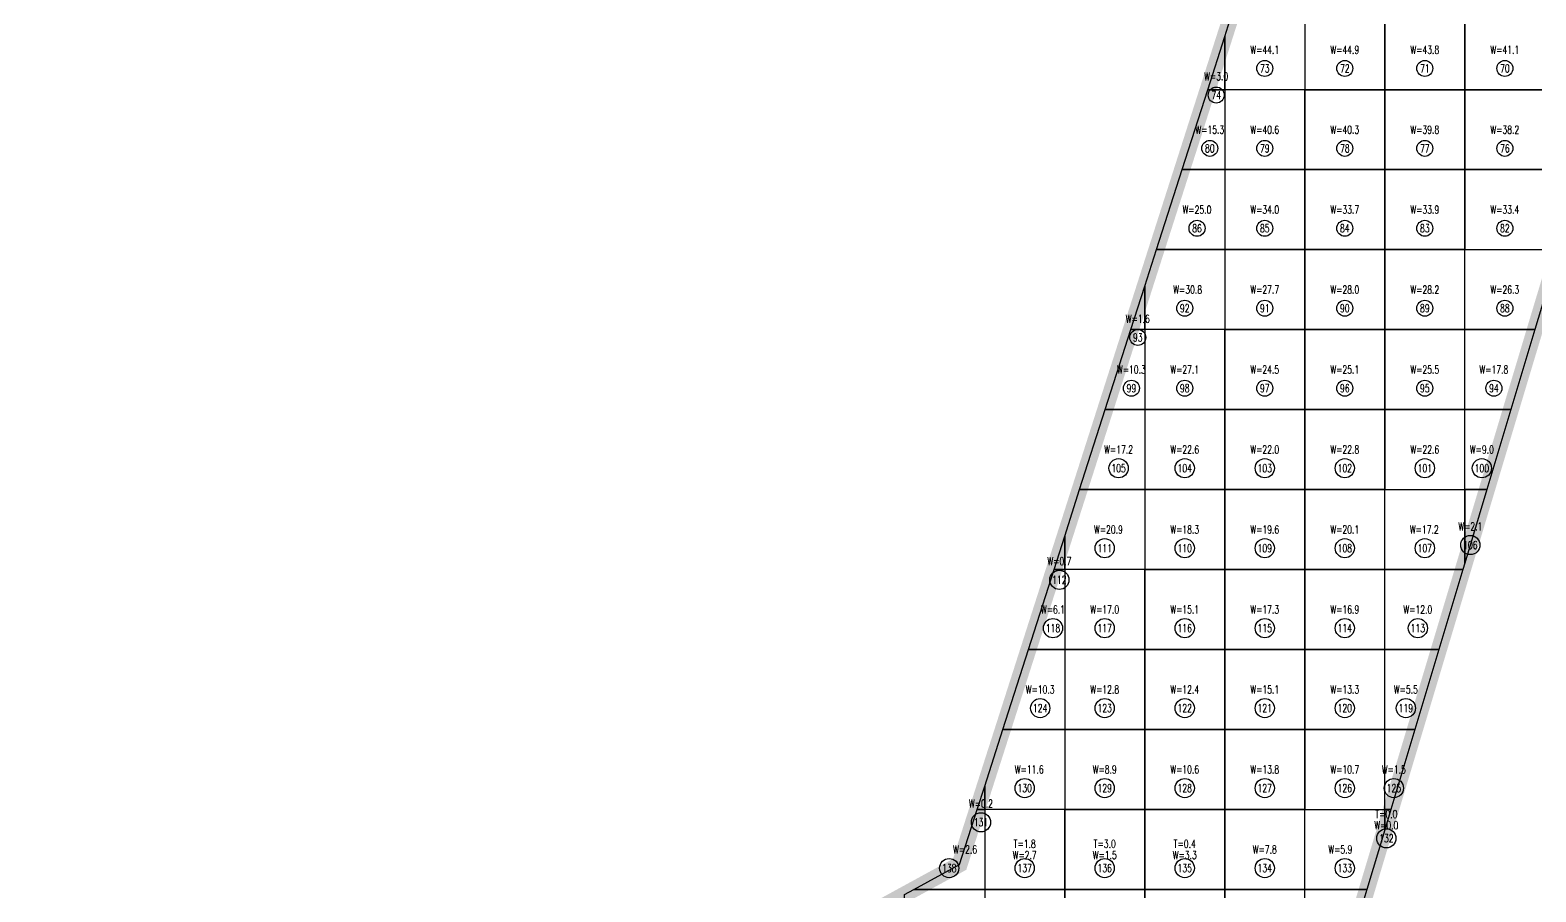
# Model space of a CAD drawing. Extents: x 4283 to 40403, y 1134 to 1764.
# Drawn here: x 9028 to 9083.4, y 1606.5 to 1638.2 of the extents above; entities that cross this region are included whole.
import ezdxf
from ezdxf.enums import TextEntityAlignment as Align

# ---------------------------------------------------------------- set-up
doc = ezdxf.new("R2010")
doc.units = 0
for name, color, linetype in [('tdz_9-1方格网', 2, 'Continuous'), ('tdz_9-1方格网计算', 7, 'Continuous'), ('tdz_格田', 6, 'Continuous')]:
    doc.layers.add(name, color=color, linetype=linetype)
doc.styles.add('GLandNum', font='txt_____.ttf', dxfattribs={"width": 0.7, "height": 0.5})

msp = doc.modelspace()

# ---------------------------------------------------------------- linework, layer by layer
at = {"layer": 'tdz_9-1方格网', "linetype": 'Continuous'}
for points in [[(9072.255, 1638.967, 1998.34), (9074.883, 1638.967, 1998.292), (9074.883, 1636.026, 1998.241), (9071.942, 1636.026, 1998.292), (9071.942, 1637.987, 1998.329)], [(9074.883, 1638.967, 1998.292), (9074.883, 1636.026, 1998.241), (9077.824, 1636.026, 1998.132), (9077.824, 1638.967, 1998.238)], [(9077.824, 1638.967, 1998.238), (9077.824, 1636.026, 1998.132), (9080.765, 1636.026, 1998.015), (9080.765, 1638.967, 1998.072)], [(9080.765, 1638.967, 1998.072), (9080.765, 1636.026, 1998.015), (9083.707, 1636.026, 1997.864), (9083.707, 1638.967, 1997.921)], [(9071.942, 1637.987, 1998.329), (9071.942, 1636.026, 1998.292), (9071.314, 1636.026, 1998.306)], [(9071.314, 1636.026, 1998.306), (9071.942, 1636.026, 1998.292), (9071.942, 1633.085, 1998.242), (9070.373, 1633.085, 1998.273)], [(9071.942, 1636.026, 1998.292), (9071.942, 1633.085, 1998.242), (9074.883, 1633.085, 1998.099), (9074.883, 1636.026, 1998.241)], [(9074.883, 1636.026, 1998.241), (9074.883, 1633.085, 1998.099), (9077.824, 1633.085, 1998.029), (9077.824, 1636.026, 1998.132)], [(9077.824, 1636.026, 1998.132), (9077.824, 1633.085, 1998.029), (9080.765, 1633.085, 1997.941), (9080.765, 1636.026, 1998.015)], [(9080.765, 1636.026, 1998.015), (9080.765, 1633.085, 1997.941), (9083.707, 1633.085, 1997.806), (9083.707, 1636.026, 1997.864)], [(9070.373, 1633.085, 1998.273), (9071.942, 1633.085, 1998.242), (9071.942, 1630.143, 1998.009), (9069.432, 1630.143, 1998.239)], [(9071.942, 1633.085, 1998.242), (9071.942, 1630.143, 1998.009), (9074.883, 1630.143, 1997.929), (9074.883, 1633.085, 1998.099)], [(9074.883, 1633.085, 1998.099), (9074.883, 1630.143, 1997.929), (9077.824, 1630.143, 1997.852), (9077.824, 1633.085, 1998.029)], [(9077.824, 1633.085, 1998.029), (9077.824, 1630.143, 1997.852), (9080.765, 1630.143, 1997.775), (9080.765, 1633.085, 1997.941)], [(9080.765, 1633.085, 1997.941), (9080.765, 1630.143, 1997.775), (9083.707, 1630.143, 1997.686), (9083.707, 1633.085, 1997.806)], [(9069.432, 1630.143, 1998.239), (9071.942, 1630.143, 1998.009), (9071.942, 1627.202, 1997.923), (9069.001, 1627.202, 1998.182), (9069.001, 1628.795, 1998.225)], [(9071.942, 1630.143, 1998.009), (9071.942, 1627.202, 1997.923), (9074.883, 1627.202, 1997.855), (9074.883, 1630.143, 1997.929)], [(9074.883, 1630.143, 1997.929), (9074.883, 1627.202, 1997.855), (9077.824, 1627.202, 1997.771), (9077.824, 1630.143, 1997.852)], [(9077.824, 1630.143, 1997.852), (9077.824, 1627.202, 1997.771), (9080.765, 1627.202, 1997.686), (9080.765, 1630.143, 1997.775)], [(9083.341, 1627.202, 1997.578), (9080.765, 1627.202, 1997.686), (9080.765, 1630.143, 1997.775), (9083.707, 1630.143, 1997.686), (9083.707, 1628.421, 1997.6)], [(9069.001, 1628.795, 1998.225), (9069.001, 1627.202, 1998.182), (9068.491, 1627.202, 1998.202)], [(9068.491, 1627.202, 1998.202), (9069.001, 1627.202, 1998.182), (9069.001, 1624.261, 1998.055), (9067.55, 1624.261, 1998.161)], [(9069.001, 1627.202, 1998.182), (9069.001, 1624.261, 1998.055), (9071.942, 1624.261, 1997.869), (9071.942, 1627.202, 1997.923)], [(9071.942, 1627.202, 1997.923), (9071.942, 1624.261, 1997.869), (9074.883, 1624.261, 1997.802), (9074.883, 1627.202, 1997.855)], [(9074.883, 1627.202, 1997.855), (9074.883, 1624.261, 1997.802), (9077.824, 1624.261, 1997.739), (9077.824, 1627.202, 1997.771)], [(9077.824, 1627.202, 1997.771), (9077.824, 1624.261, 1997.739), (9080.765, 1624.261, 1997.665), (9080.765, 1627.202, 1997.686)], [(9080.765, 1627.202, 1997.686), (9083.341, 1627.202, 1997.578), (9082.459, 1624.261, 1997.523), (9080.765, 1624.261, 1997.665)], [(9067.55, 1624.261, 1998.161), (9069.001, 1624.261, 1998.055), (9069.001, 1621.32, 1997.902), (9066.609, 1621.32, 1998.119)], [(9069.001, 1624.261, 1998.055), (9069.001, 1621.32, 1997.902), (9071.942, 1621.32, 1997.815), (9071.942, 1624.261, 1997.869)], [(9071.942, 1624.261, 1997.869), (9071.942, 1621.32, 1997.815), (9074.883, 1621.32, 1997.756), (9074.883, 1624.261, 1997.802)], [(9074.883, 1624.261, 1997.802), (9074.883, 1621.32, 1997.756), (9077.824, 1621.32, 1997.685), (9077.824, 1624.261, 1997.739)], [(9077.824, 1624.261, 1997.739), (9077.824, 1621.32, 1997.685), (9080.765, 1621.32, 1997.53), (9080.765, 1624.261, 1997.665)], [(9080.765, 1624.261, 1997.665), (9082.459, 1624.261, 1997.523), (9081.578, 1621.32, 1997.469), (9080.765, 1621.32, 1997.53)], [(9066.609, 1621.32, 1998.119), (9069.001, 1621.32, 1997.902), (9069.001, 1618.379, 1997.788), (9066.06, 1618.379, 1998.056), (9066.06, 1619.603, 1998.095)], [(9069.001, 1621.32, 1997.902), (9069.001, 1618.379, 1997.788), (9071.942, 1618.379, 1997.761), (9071.942, 1621.32, 1997.815)], [(9071.942, 1621.32, 1997.815), (9071.942, 1618.379, 1997.761), (9074.883, 1618.379, 1997.716), (9074.883, 1621.32, 1997.756)], [(9074.883, 1621.32, 1997.756), (9074.883, 1618.379, 1997.716), (9077.824, 1618.379, 1997.592), (9077.824, 1621.32, 1997.685)], [(9080.696, 1618.379, 1997.415), (9077.824, 1618.379, 1997.592), (9077.824, 1621.32, 1997.685), (9080.765, 1621.32, 1997.53), (9080.765, 1618.611, 1997.419)], [(9080.765, 1621.32, 1997.53), (9081.578, 1621.32, 1997.469), (9080.765, 1618.611, 1997.419)], [(9066.06, 1619.603, 1998.095), (9066.06, 1618.379, 1998.056), (9065.668, 1618.379, 1998.078)], [(9065.668, 1618.379, 1998.078), (9066.06, 1618.379, 1998.056), (9066.06, 1615.438, 1997.93), (9064.727, 1615.438, 1998.036)], [(9066.06, 1618.379, 1998.056), (9066.06, 1615.438, 1997.93), (9069.001, 1615.438, 1997.734), (9069.001, 1618.379, 1997.788)], [(9069.001, 1618.379, 1997.788), (9069.001, 1615.438, 1997.734), (9071.942, 1615.438, 1997.706), (9071.942, 1618.379, 1997.761)], [(9071.942, 1618.379, 1997.761), (9071.942, 1615.438, 1997.706), (9074.883, 1615.438, 1997.675), (9074.883, 1618.379, 1997.716)], [(9074.883, 1618.379, 1997.716), (9074.883, 1615.438, 1997.675), (9077.824, 1615.438, 1997.501), (9077.824, 1618.379, 1997.592)], [(9077.824, 1618.379, 1997.592), (9080.696, 1618.379, 1997.415), (9079.814, 1615.438, 1997.376), (9077.824, 1615.438, 1997.501)], [(9064.727, 1615.438, 1998.036), (9066.06, 1615.438, 1997.93), (9066.06, 1612.496, 1997.803), (9063.786, 1612.496, 1997.994)], [(9066.06, 1615.438, 1997.93), (9066.06, 1612.496, 1997.803), (9069.001, 1612.496, 1997.68), (9069.001, 1615.438, 1997.734)], [(9069.001, 1615.438, 1997.734), (9069.001, 1612.496, 1997.68), (9071.942, 1612.496, 1997.652), (9071.942, 1615.438, 1997.706)], [(9071.942, 1615.438, 1997.706), (9071.942, 1612.496, 1997.652), (9074.883, 1612.496, 1997.647), (9074.883, 1615.438, 1997.675)], [(9074.883, 1615.438, 1997.675), (9074.883, 1612.496, 1997.647), (9077.824, 1612.496, 1997.355), (9077.824, 1615.438, 1997.501)], [(9077.824, 1615.438, 1997.501), (9079.814, 1615.438, 1997.376), (9078.932, 1612.496, 1997.345), (9077.824, 1612.496, 1997.355)], [(9063.786, 1612.496, 1997.994), (9066.06, 1612.496, 1997.803), (9066.06, 1609.555, 1997.676), (9063.118, 1609.555, 1997.931), (9063.118, 1610.411, 1997.965)], [(9066.06, 1612.496, 1997.803), (9066.06, 1609.555, 1997.676), (9069.001, 1609.555, 1997.647), (9069.001, 1612.496, 1997.68)], [(9069.001, 1612.496, 1997.68), (9069.001, 1609.555, 1997.647), (9071.942, 1609.555, 1997.647), (9071.942, 1612.496, 1997.652)], [(9071.942, 1612.496, 1997.652), (9071.942, 1609.555, 1997.647), (9074.883, 1609.555, 1997.647), (9074.883, 1612.496, 1997.647)], [(9074.883, 1612.496, 1997.647), (9074.883, 1609.555, 1997.647), (9077.824, 1609.555, 1997.312), (9077.824, 1612.496, 1997.355)], [(9077.824, 1612.496, 1997.355), (9078.932, 1612.496, 1997.345), (9078.05, 1609.555, 1997.313), (9077.824, 1609.555, 1997.312)], [(9063.118, 1610.411, 1997.965), (9063.118, 1609.555, 1997.931), (9062.844, 1609.555, 1997.952)], [(9062.844, 1609.555, 1997.952), (9063.118, 1609.555, 1997.931), (9063.118, 1606.614, 1997.572), (9060.513, 1606.614, 1997.965), (9062.198, 1607.536, 1997.924)], [(9063.118, 1609.555, 1997.931), (9063.118, 1606.614, 1997.572), (9066.06, 1606.614, 1997.214), (9066.06, 1609.555, 1997.676)], [(9066.06, 1609.555, 1997.676), (9066.06, 1606.614, 1997.214), (9069.001, 1606.614, 1997.305), (9069.001, 1609.555, 1997.647)], [(9069.001, 1609.555, 1997.647), (9069.001, 1606.614, 1997.305), (9071.942, 1606.614, 1997.397), (9071.942, 1609.555, 1997.647)], [(9071.942, 1609.555, 1997.647), (9071.942, 1606.614, 1997.397), (9074.883, 1606.614, 1997.369), (9074.883, 1609.555, 1997.647)], [(9077.168, 1606.614, 1997.281), (9074.883, 1606.614, 1997.369), (9074.883, 1609.555, 1997.647), (9077.824, 1609.555, 1997.312), (9077.824, 1608.802, 1997.305)], [(9077.824, 1609.555, 1997.312), (9078.05, 1609.555, 1997.313), (9077.824, 1608.802, 1997.305)], [(9060.513, 1606.614, 1997.965), (9063.118, 1606.614, 1997.572), (9063.118, 1603.673, 1997.265), (9060.177, 1603.673, 1997.62), (9060.177, 1606.43, 1997.973)], [(9063.118, 1606.614, 1997.572), (9063.118, 1603.673, 1997.265), (9066.06, 1603.673, 1997.144), (9066.06, 1606.614, 1997.214)], [(9066.06, 1606.614, 1997.214), (9066.06, 1603.673, 1997.144), (9069.001, 1603.673, 1997.175), (9069.001, 1606.614, 1997.305)], [(9069.001, 1606.614, 1997.305), (9069.001, 1603.673, 1997.175), (9071.942, 1603.673, 1997.207), (9071.942, 1606.614, 1997.397)], [(9071.942, 1606.614, 1997.397), (9071.942, 1603.673, 1997.207), (9074.883, 1603.673, 1997.239), (9074.883, 1606.614, 1997.369)], [(9074.883, 1606.614, 1997.369), (9077.168, 1606.614, 1997.281), (9076.286, 1603.673, 1997.249), (9074.883, 1603.673, 1997.239)]]:
    msp.add_polyline3d(points, close=True, dxfattribs=at)
at = {"layer": 'tdz_9-1方格网计算', "color": 7, "linetype": 'Continuous'}
for centre, radius in [((9073.412, 1636.81), 0.294), ((9076.354, 1636.81), 0.294), ((9079.295, 1636.81), 0.294), ((9082.236, 1636.81), 0.294), ((9071.628, 1635.83), 0.294), ((9071.393, 1633.869), 0.294), ((9073.412, 1633.869), 0.294), ((9076.354, 1633.869), 0.294), ((9079.295, 1633.869), 0.294), ((9082.236, 1633.869), 0.294), ((9070.922, 1630.928), 0.294), ((9073.412, 1630.928), 0.294), ((9076.354, 1630.928), 0.294), ((9079.295, 1630.928), 0.294), ((9082.236, 1630.928), 0.294), ((9070.471, 1627.987), 0.294), ((9073.412, 1627.987), 0.294), ((9076.354, 1627.987), 0.294), ((9079.295, 1627.987), 0.294), ((9082.236, 1627.987), 0.294), ((9068.746, 1626.914), 0.294), ((9068.511, 1625.045), 0.294), ((9070.471, 1625.045), 0.294), ((9073.412, 1625.045), 0.294), ((9076.354, 1625.045), 0.294), ((9079.295, 1625.045), 0.294), ((9081.833, 1625.045), 0.294), ((9068.04, 1622.104), 0.353), ((9070.471, 1622.104), 0.353), ((9073.412, 1622.104), 0.353), ((9076.354, 1622.104), 0.353), ((9079.295, 1622.104), 0.353), ((9081.392, 1622.104), 0.353), ((9067.53, 1619.163), 0.353), ((9070.471, 1619.163), 0.353), ((9073.412, 1619.163), 0.353), ((9076.354, 1619.163), 0.353), ((9079.295, 1619.163), 0.353), ((9080.968, 1619.279), 0.353), ((9065.864, 1617.999), 0.353), ((9065.628, 1616.222), 0.353), ((9067.53, 1616.222), 0.353), ((9070.471, 1616.222), 0.353), ((9073.412, 1616.222), 0.353), ((9076.354, 1616.222), 0.353), ((9079.039, 1616.222), 0.353), ((9065.158, 1613.281), 0.353), ((9067.53, 1613.281), 0.353), ((9070.471, 1613.281), 0.353), ((9073.412, 1613.281), 0.353), ((9076.354, 1613.281), 0.353), ((9078.599, 1613.281), 0.353), ((9064.589, 1610.34), 0.353), ((9067.53, 1610.34), 0.353), ((9070.471, 1610.34), 0.353), ((9073.412, 1610.34), 0.353), ((9076.354, 1610.34), 0.353), ((9078.158, 1610.34), 0.353), ((9062.981, 1609.083), 0.353), ((9077.881, 1608.493), 0.353), ((9061.816, 1607.398), 0.353), ((9064.589, 1607.398), 0.353), ((9067.53, 1607.398), 0.353), ((9070.471, 1607.398), 0.353), ((9073.412, 1607.398), 0.353), ((9076.354, 1607.398), 0.353)]:
    msp.add_circle(centre, radius, dxfattribs=at)
at = {"layer": 'tdz_格田', "linetype": 'Continuous', "lineweight": 60, "const_width": 0.588}
msp.add_lwpolyline([(9001.354, 1574.261), (9062.198, 1607.536), (9073.846, 1643.939), (9085.323, 1673.924), (9095.566, 1667.974), (9068.534, 1577.818), (9001.354, 1574.261)], close=True, dxfattribs=at)

# ---------------------------------------------------------------- texts
at = {"layer": 'tdz_9-1方格网计算', "color": 173, "linetype": 'Continuous', "style": 'GLandNum', "width": 0.7}
for s, p in [('W=44.1', (9073.412, 1637.496)), ('W=44.9', (9076.354, 1637.496)), ('W=43.8', (9079.295, 1637.496)), ('W=41.1', (9082.236, 1637.496)), ('W=3.0', (9071.628, 1636.516)), ('W=15.3', (9071.393, 1634.555)), ('W=40.6', (9073.412, 1634.555)), ('W=40.3', (9076.354, 1634.555)), ('W=39.8', (9079.295, 1634.555)), ('W=38.2', (9082.236, 1634.555)), ('W=25.0', (9070.922, 1631.614)), ('W=34.0', (9073.412, 1631.614)), ('W=33.7', (9076.354, 1631.614)), ('W=33.9', (9079.295, 1631.614)), ('W=33.4', (9082.236, 1631.614)), ('W=30.8', (9070.579, 1628.673)), ('W=27.7', (9073.412, 1628.673)), ('W=28.0', (9076.354, 1628.673)), ('W=28.2', (9079.295, 1628.673)), ('W=26.3', (9082.236, 1628.673)), ('W=1.6', (9068.746, 1627.601)), ('W=10.3', (9068.511, 1625.732)), ('W=27.1', (9070.471, 1625.732)), ('W=24.5', (9073.412, 1625.732)), ('W=25.1', (9076.354, 1625.732)), ('W=25.5', (9079.295, 1625.732)), ('W=17.8', (9081.833, 1625.732)), ('W=17.2', (9068.04, 1622.791)), ('W=22.6', (9070.471, 1622.791)), ('W=22.0', (9073.412, 1622.791)), ('W=22.8', (9076.354, 1622.791)), ('W=22.6', (9079.295, 1622.791)), ('W=9.0', (9081.392, 1622.791)), ('W=20.9', (9067.667, 1619.849)), ('W=18.3', (9070.471, 1619.849)), ('W=19.6', (9073.412, 1619.849)), ('W=20.1', (9076.354, 1619.849)), ('W=17.2', (9079.277, 1619.849)), ('W=2.1', (9080.968, 1619.966)), ('W=0.7', (9065.864, 1618.685)), ('W=6.1', (9065.628, 1616.908)), ('W=17.0', (9067.53, 1616.908)), ('W=15.1', (9070.471, 1616.908)), ('W=17.3', (9073.412, 1616.908)), ('W=16.9', (9076.354, 1616.908)), ('W=12.0', (9079.039, 1616.908)), ('W=10.3', (9065.158, 1613.967)), ('W=12.8', (9067.53, 1613.967)), ('W=12.4', (9070.471, 1613.967)), ('W=15.1', (9073.412, 1613.967)), ('W=13.3', (9076.354, 1613.967)), ('W=5.5', (9078.599, 1613.967)), ('W=11.6', (9064.756, 1611.026)), ('W=8.9', (9067.53, 1611.026)), ('W=10.6', (9070.471, 1611.026)), ('W=13.8', (9073.412, 1611.026)), ('W=10.7', (9076.354, 1611.026)), ('W=1.5', (9078.158, 1611.026)), ('W=0.2', (9062.981, 1609.769)), ('W=0.0', (9077.881, 1608.973)), ('W=2.6', (9062.399, 1608.085)), ('W=2.7', (9064.589, 1607.879)), ('W=1.5', (9067.53, 1607.879)), ('W=3.3', (9070.471, 1607.879)), ('W=7.8', (9073.412, 1608.085)), ('W=5.9', (9076.19, 1608.085))]:
    msp.add_text(s, height=0.2941, dxfattribs=at).set_placement(p, align=Align.MIDDLE_CENTER)
at = {"layer": 'tdz_9-1方格网计算', "color": 7, "linetype": 'Continuous', "style": 'GLandNum', "width": 0.7}
for s, p in [('73', (9073.412, 1636.81)), ('72', (9076.354, 1636.81)), ('71', (9079.295, 1636.81)), ('70', (9082.236, 1636.81)), ('74', (9071.628, 1635.83)), ('80', (9071.393, 1633.869)), ('79', (9073.412, 1633.869)), ('78', (9076.354, 1633.869)), ('77', (9079.295, 1633.869)), ('76', (9082.236, 1633.869)), ('86', (9070.922, 1630.928)), ('85', (9073.412, 1630.928)), ('84', (9076.354, 1630.928)), ('83', (9079.295, 1630.928)), ('82', (9082.236, 1630.928)), ('92', (9070.471, 1627.987)), ('91', (9073.412, 1627.987)), ('90', (9076.354, 1627.987)), ('89', (9079.295, 1627.987)), ('88', (9082.236, 1627.987)), ('93', (9068.746, 1626.914)), ('99', (9068.511, 1625.045)), ('98', (9070.471, 1625.045)), ('97', (9073.412, 1625.045)), ('96', (9076.354, 1625.045)), ('95', (9079.295, 1625.045)), ('94', (9081.833, 1625.045)), ('105', (9068.04, 1622.104)), ('104', (9070.471, 1622.104)), ('103', (9073.412, 1622.104)), ('102', (9076.354, 1622.104)), ('101', (9079.295, 1622.104)), ('100', (9081.392, 1622.104)), ('106', (9080.968, 1619.279)), ('111', (9067.53, 1619.163)), ('110', (9070.471, 1619.163)), ('109', (9073.412, 1619.163)), ('108', (9076.354, 1619.163)), ('107', (9079.295, 1619.163)), ('112', (9065.864, 1617.999)), ('118', (9065.628, 1616.222)), ('117', (9067.53, 1616.222)), ('116', (9070.471, 1616.222)), ('115', (9073.412, 1616.222)), ('114', (9076.354, 1616.222)), ('113', (9079.039, 1616.222)), ('124', (9065.158, 1613.281)), ('123', (9067.53, 1613.281)), ('122', (9070.471, 1613.281)), ('121', (9073.412, 1613.281)), ('120', (9076.354, 1613.281)), ('119', (9078.599, 1613.281)), ('130', (9064.589, 1610.34)), ('129', (9067.53, 1610.34)), ('128', (9070.471, 1610.34)), ('127', (9073.412, 1610.34)), ('126', (9076.354, 1610.34)), ('125', (9078.158, 1610.34)), ('131', (9062.981, 1609.083)), ('132', (9077.881, 1608.493)), ('138', (9061.816, 1607.398)), ('137', (9064.589, 1607.398)), ('136', (9067.53, 1607.398)), ('135', (9070.471, 1607.398)), ('134', (9073.412, 1607.398)), ('133', (9076.354, 1607.398))]:
    msp.add_text(s, height=0.2941, dxfattribs=at).set_placement(p, align=Align.MIDDLE_CENTER)
at = {"layer": 'tdz_9-1方格网计算', "color": 2, "linetype": 'Continuous', "style": 'GLandNum', "width": 0.7}
for s, p in [('T=0.0', (9077.881, 1609.385)), ('T=1.8', (9064.589, 1608.291)), ('T=3.0', (9067.53, 1608.291)), ('T=0.4', (9070.471, 1608.291))]:
    msp.add_text(s, height=0.2941, dxfattribs=at).set_placement(p, align=Align.MIDDLE_CENTER)

doc.saveas('drawing.dxf')
